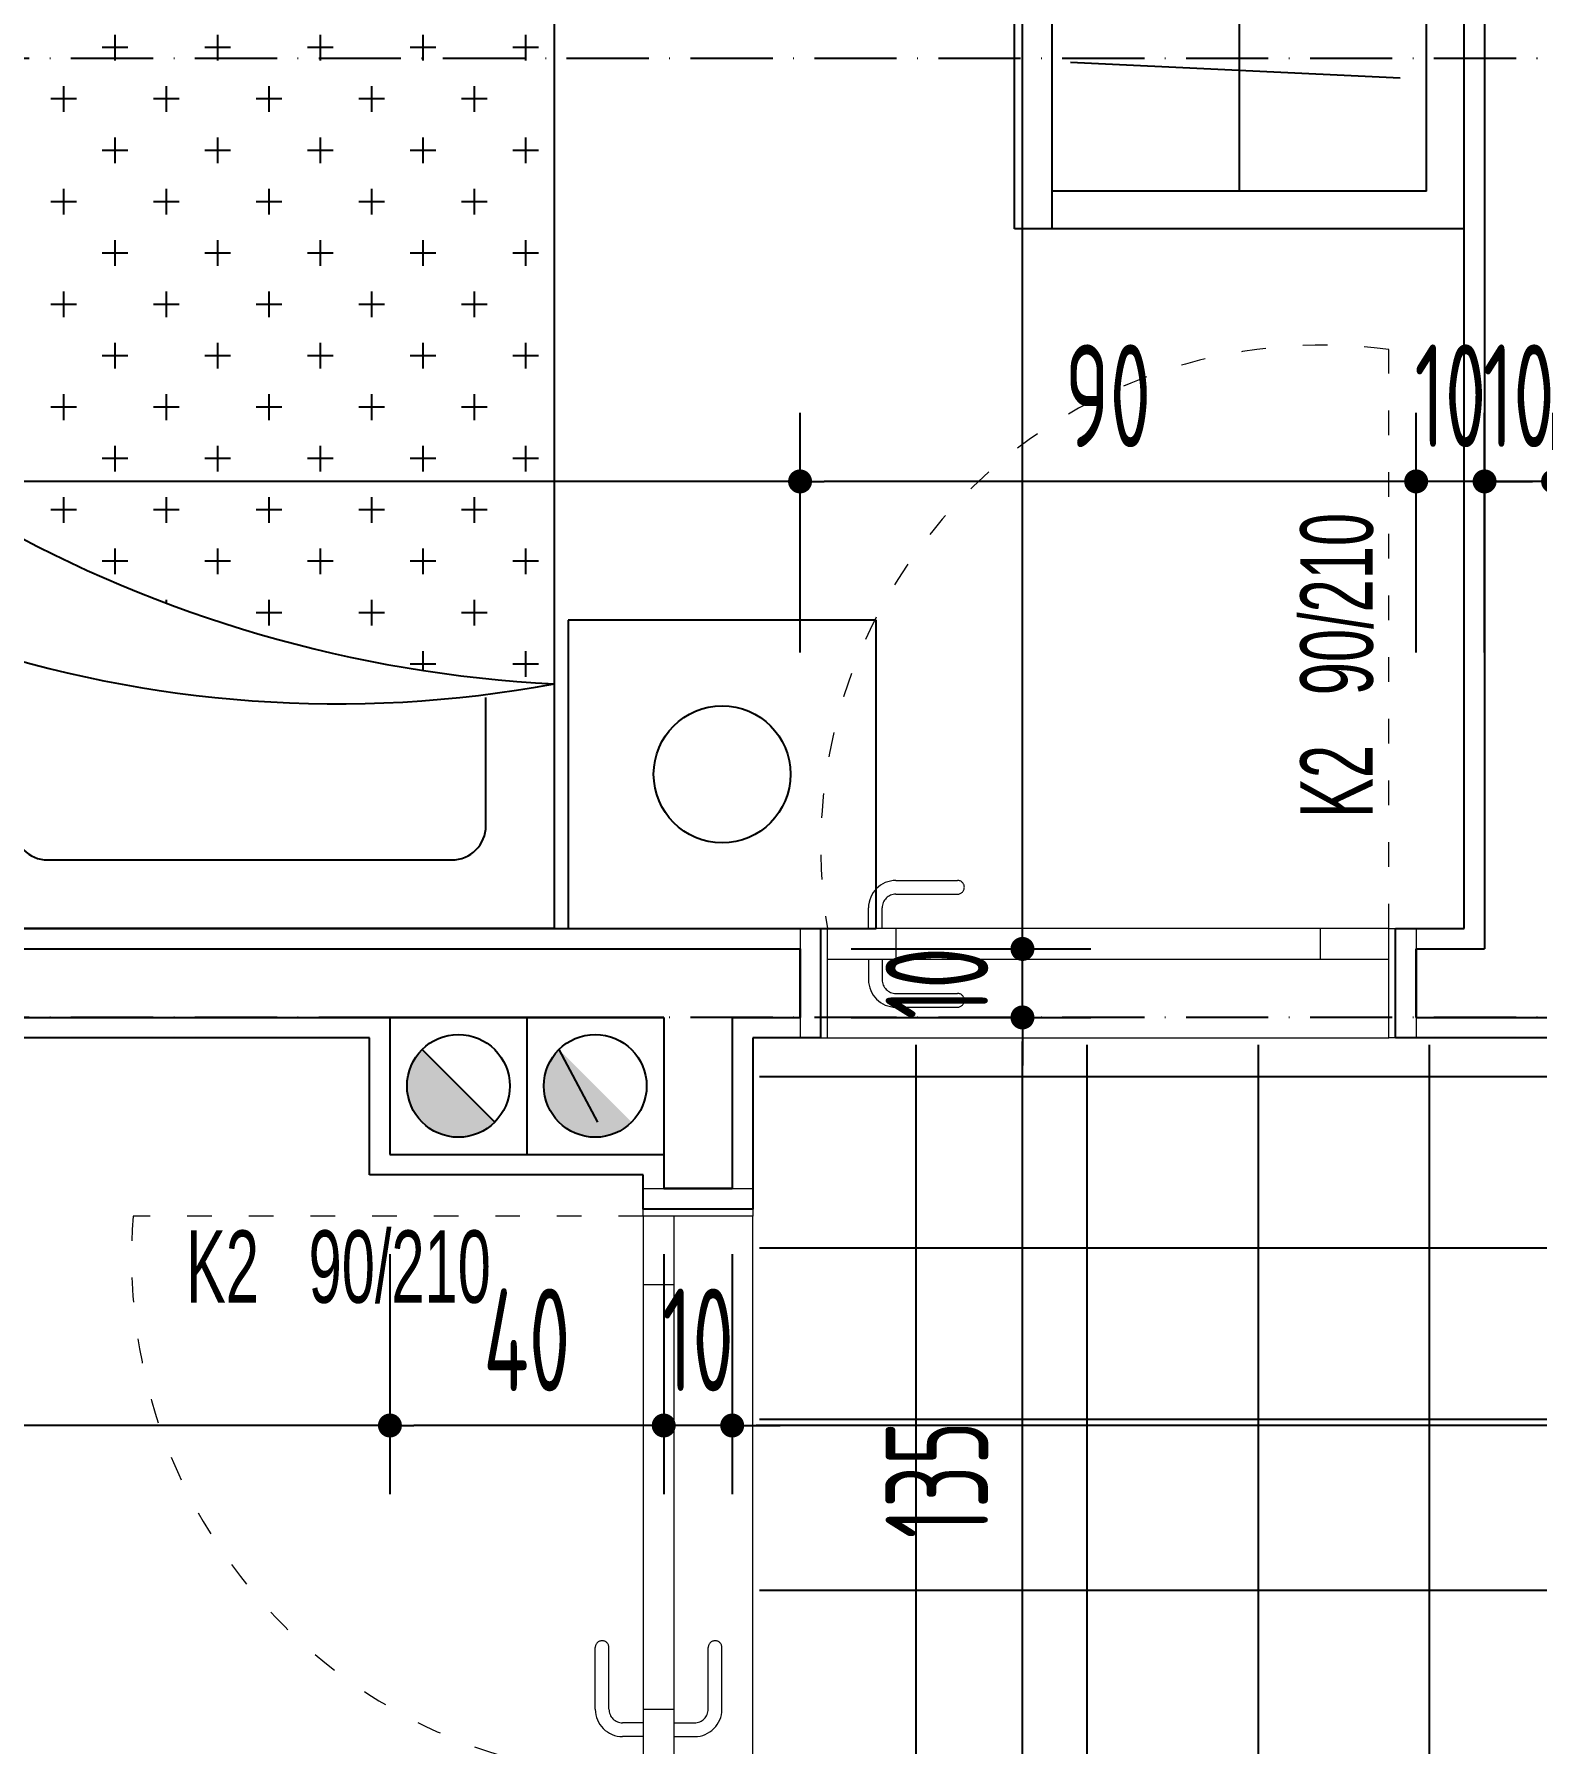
# Model space of a CAD drawing. Extents: x 41749 to 92598, y -24291 to 29432.
# Drawn here: x 63746.2 to 63965.7, y -22747.4 to -22497.8 of the extents above; entities that cross this region are included whole.
import ezdxf

# ---------------------------------------------------------------- set-up
doc = ezdxf.new("R2010")
doc.units = 0
doc.header["$MEASUREMENT"] = 0
doc.header["$PDMODE"] = 3
doc.linetypes.add('ACAD_ISO03W100', pattern=[30, 12, -18])
doc.linetypes.add('ACAD_ISO10W100', pattern=[18, 12, -3, 0, -3])
doc.layers.get('0').update_dxf_attribs({"linetype": 'CONTINUOUS'})
doc.layers.get('Defpoints').update_dxf_attribs({"linetype": 'CONTINUOUS'})
for name, color, linetype in [('AKS', 10, 'CONTINUOUS'), ('DUVAR', 6, 'CONTINUOUS'), ('İÇ ÖLÇÜ', 95, 'CONTINUOUS'), ('MERDIVEN', 3, 'CONTINUOUS'), ('OLCU', 3, 'CONTINUOUS'), ('SIVA', 7, 'CONTINUOUS'), ('tar', 12, 'CONTINUOUS'), ('TEFRIS', 12, 'CONTINUOUS'), ('tefriş', 12, 'CONTINUOUS'), ('YAZI', 7, 'CONTINUOUS')]:
    doc.layers.add(name, color=color, linetype=linetype)
for name, color, linetype, lineweight in [('KAPI-ACILIM1', 13, 'ACAD_ISO03W100', 20), ('KAPI-ACILIM11', 13, 'ACAD_ISO03W100', 20), ('KAPI-GOR', 153, 'CONTINUOUS', 15), ('KAPI-KASA', 34, 'CONTINUOUS', 20)]:
    doc.layers.add(name, color=color, linetype=linetype, lineweight=lineweight)
doc.styles.add('OLCU', font='isocpeur.ttf', dxfattribs={"width": 0.59})
doc.dimstyles.new('OLCU3', dxfattribs={"dimscale": 0.5, "dimtxt": 30, "dimasz": 7, "dimexe": 20, "dimexo": 0, "dimgap": 10, "dimtad": 1, "dimdec": 4, "dimrnd": 0.5, "dimdsep": 46, "dimtxsty": 'OLCU', "dimblk1": 'DOT', "dimblk2": 'DOT', "dimsah": 1, "dimcen": 0.09, "dimclrt": 4, "dimadec": 0, "dimazin": 0, "dimtfac": 1, "dimtdec": 4, "dimtix": 1, "dimtmove": 2, "dimatfit": 3, "dimfxl": 0, "dimtolj": 1, "dimtzin": 0, "dimarcsym": 0})

# ---------------------------------------------------------------- blocks, each defined once
blk = doc.blocks.new('A$C58F6273A')
at = {"layer": 'tefriş'}
for p, q in [((206.51, -1947.92), (161.51, -1947.92)), ((161.51, -1947.92), (161.51, -1992.92)), ((206.51, -1992.92), (206.51, -1947.92)), ((208.51, -1947.92), (208.51, -2147.92)), ((208.51, -1947.92), (368.51, -1947.92)), ((282.51, -1957.92), (223.51, -1957.92)), ((218.51, -1962.92), (218.51, -1981.62)), ((161.51, -1992.92), (206.51, -1992.92))]:
    blk.add_line(p, q, dxfattribs=at)
at = {"layer": 'tefriş', "color": 9}
for p, q in [((210.84, -1986.51), (214.59, -1986.51)), ((212.71, -1988.39), (212.71, -1984.64)), ((225.84, -1986.51), (229.59, -1986.51)), ((227.71, -1988.39), (227.71, -1985.58)), ((218.34, -1994.01), (222.09, -1994.01)), ((220.21, -1995.89), (220.21, -1992.14)), ((233.34, -1994.01), (237.09, -1994.01)), ((235.21, -1995.89), (235.21, -1992.14)), ((248.34, -1994.01), (252.09, -1994.01)), ((250.21, -1995.89), (250.21, -1992.14)), ((265.21, -1995.89), (265.21, -1995.41)), ((210.84, -2001.51), (214.59, -2001.51)), ((212.71, -2003.39), (212.71, -1999.64)), ((225.84, -2001.51), (229.59, -2001.51)), ((227.71, -2003.39), (227.71, -1999.64)), ((240.84, -2001.51), (244.59, -2001.51)), ((242.71, -2003.39), (242.71, -1999.64)), ((255.84, -2001.51), (259.59, -2001.51)), ((257.71, -2003.39), (257.71, -1999.64)), ((270.84, -2001.51), (274.59, -2001.51)), ((272.71, -2003.39), (272.71, -1999.64)), ((218.34, -2009.01), (222.09, -2009.01)), ((220.21, -2010.89), (220.21, -2007.14)), ((233.34, -2009.01), (237.09, -2009.01)), ((235.21, -2010.89), (235.21, -2007.14)), ((248.34, -2009.01), (252.09, -2009.01)), ((250.21, -2010.89), (250.21, -2007.14)), ((263.34, -2009.01), (267.09, -2009.01)), ((265.21, -2010.89), (265.21, -2007.14)), ((278.34, -2009.01), (282.09, -2009.01)), ((280.21, -2010.89), (280.21, -2007.14)), ((210.84, -2016.51), (214.59, -2016.51)), ((212.71, -2018.39), (212.71, -2014.64)), ((225.84, -2016.51), (229.59, -2016.51)), ((227.71, -2018.39), (227.71, -2014.64)), ((240.84, -2016.51), (244.59, -2016.51)), ((242.71, -2018.39), (242.71, -2014.64)), ((255.84, -2016.51), (259.59, -2016.51)), ((257.71, -2018.39), (257.71, -2014.64)), ((270.84, -2016.51), (274.59, -2016.51)), ((272.71, -2018.39), (272.71, -2014.64)), ((218.34, -2024.01), (222.09, -2024.01)), ((220.21, -2025.89), (220.21, -2022.14)), ((233.34, -2024.01), (237.09, -2024.01)), ((235.21, -2025.89), (235.21, -2022.14)), ((248.34, -2024.01), (252.09, -2024.01)), ((250.21, -2025.89), (250.21, -2022.14)), ((263.34, -2024.01), (267.09, -2024.01)), ((265.21, -2025.89), (265.21, -2022.14)), ((278.34, -2024.01), (282.09, -2024.01)), ((280.21, -2025.89), (280.21, -2022.14)), ((210.84, -2031.51), (214.59, -2031.51)), ((212.71, -2033.39), (212.71, -2029.64)), ((225.84, -2031.51), (229.59, -2031.51)), ((227.71, -2033.39), (227.71, -2029.64)), ((240.84, -2031.51), (244.59, -2031.51)), ((242.71, -2033.39), (242.71, -2029.64)), ((255.84, -2031.51), (259.59, -2031.51)), ((257.71, -2033.39), (257.71, -2029.64)), ((270.84, -2031.51), (274.59, -2031.51)), ((272.71, -2033.39), (272.71, -2029.64)), ((218.34, -2039.01), (222.09, -2039.01)), ((220.21, -2040.89), (220.21, -2037.14)), ((233.34, -2039.01), (237.09, -2039.01)), ((235.21, -2040.89), (235.21, -2037.14)), ((248.34, -2039.01), (252.09, -2039.01)), ((250.21, -2040.89), (250.21, -2037.14)), ((263.34, -2039.01), (267.09, -2039.01)), ((265.21, -2040.89), (265.21, -2037.14)), ((278.34, -2039.01), (282.09, -2039.01)), ((280.21, -2040.89), (280.21, -2037.14)), ((210.84, -2046.51), (214.59, -2046.51)), ((212.71, -2048.39), (212.71, -2044.64)), ((225.84, -2046.51), (229.59, -2046.51)), ((227.71, -2048.39), (227.71, -2044.64)), ((240.84, -2046.51), (244.59, -2046.51)), ((242.71, -2048.39), (242.71, -2044.64)), ((255.84, -2046.51), (259.59, -2046.51)), ((257.71, -2048.39), (257.71, -2044.64)), ((270.84, -2046.51), (274.59, -2046.51)), ((272.71, -2048.39), (272.71, -2044.64)), ((218.34, -2054.01), (222.09, -2054.01)), ((220.21, -2055.89), (220.21, -2052.14)), ((233.34, -2054.01), (237.09, -2054.01)), ((235.21, -2055.89), (235.21, -2052.14)), ((248.34, -2054.01), (252.09, -2054.01)), ((250.21, -2055.89), (250.21, -2052.14)), ((263.34, -2054.01), (267.09, -2054.01)), ((265.21, -2055.89), (265.21, -2052.14)), ((278.34, -2054.01), (282.09, -2054.01)), ((280.21, -2055.89), (280.21, -2052.14)), ((210.84, -2061.51), (214.59, -2061.51)), ((212.71, -2063.39), (212.71, -2059.64)), ((225.84, -2061.51), (229.59, -2061.51)), ((227.71, -2063.39), (227.71, -2059.64)), ((240.84, -2061.51), (244.59, -2061.51)), ((242.71, -2063.39), (242.71, -2059.64)), ((255.84, -2061.51), (259.59, -2061.51)), ((257.71, -2063.39), (257.71, -2059.64)), ((270.84, -2061.51), (274.59, -2061.51)), ((272.71, -2063.39), (272.71, -2059.64)), ((218.34, -2069.01), (222.09, -2069.01)), ((220.21, -2070.89), (220.21, -2067.14)), ((233.34, -2069.01), (237.09, -2069.01)), ((235.21, -2070.89), (235.21, -2067.14)), ((248.34, -2069.01), (252.09, -2069.01)), ((250.21, -2070.89), (250.21, -2067.14)), ((263.34, -2069.01), (267.09, -2069.01)), ((265.21, -2070.89), (265.21, -2067.14)), ((278.34, -2069.01), (282.09, -2069.01)), ((280.21, -2070.89), (280.21, -2067.14)), ((210.84, -2076.51), (214.59, -2076.51)), ((212.71, -2078.39), (212.71, -2074.64)), ((225.84, -2076.51), (229.59, -2076.51)), ((227.71, -2078.39), (227.71, -2074.64)), ((240.84, -2076.51), (244.59, -2076.51)), ((242.71, -2078.39), (242.71, -2074.64)), ((255.84, -2076.51), (259.59, -2076.51)), ((257.71, -2078.39), (257.71, -2074.64)), ((270.84, -2076.51), (274.59, -2076.51)), ((272.71, -2078.39), (272.71, -2074.64))]:
    blk.add_line(p, q, dxfattribs=at)
blk.add_circle((184.01, -1970.42), 10, dxfattribs=at)
at = {"layer": 'tefriş'}
for centre, radius, start, end in [((223.51, -1962.92), 5, 90, 180), ((282.51, -1962.92), 5, 0, 90), ((240.2, -2155.17), 174.46, 42.6539, 100.4665), ((198.99, -2171.5), 188.13, 34.2418, 87.1016)]:
    blk.add_arc(centre, radius, start, end, dxfattribs=at)
blk = doc.blocks.new('A$C6AC850BE')
at = {"layer": 'TEFRIS'}
for p, q in [((-0.4781, 0.2762), (0.2383, 0.2762)), ((-0.4781, -0.1798), (-0.4781, 0.2762)), ((0.2383, 0.2382), (0.2383, 0.2762)), ((0.2573, 0.2762), (0.9237, 0.2762)), ((0.2573, 0.2382), (0.2573, 0.2762)), ((0.9237, -0.1798), (0.9237, 0.2762)), ((-0.4781, 0.2382), (0.2383, 0.2382)), ((-0.4401, -0.1418), (-0.4401, 0.2382)), ((0.2573, 0.2382), (0.9237, 0.2382)), ((0.8857, -0.1418), (0.8857, 0.2382)), ((-0.3255, -0.1148), (-0.3094, 0.2194)), ((-0.1554, -0.1117), (-0.2222, 0.2161)), ((-0.0662, -0.1143), (-0.0351, 0.2188)), ((0.0739, -0.115), (0.0739, 0.2196)), ((0.2436, -0.1117), (0.1765, 0.2161)), ((0.3398, -0.115), (0.3398, 0.2196)), ((0.443, -0.1141), (0.4792, 0.2186)), ((0.6954, -0.1078), (0.5971, 0.212)), ((0.7482, -0.115), (0.7482, 0.2196)), ((-0.4401, 0.0482), (0.8857, 0.0482)), ((-0.4401, -0.1418), (0.8857, -0.1418)), ((-0.4781, -0.1798), (0.9237, -0.1798))]:
    blk.add_line(p, q, dxfattribs=at)
blk = doc.blocks.new('DOT')
at = {"color": 0, "linetype": 'ByBlock'}
blk.add_line((-0.5, 0), (-1, 0), dxfattribs=at)
at = {"color": 0, "linetype": 'ByBlock', "const_width": 0.5}
blk.add_lwpolyline([(-0.25, 0, 1), (0.25, 0, 1)], format="xyb", close=True, dxfattribs=at)
blk = doc.blocks.new('*D1428')
at = {"layer": 'Defpoints', "color": 0, "transparency": 16777216}
for p in [(63958.06, -22563.08), (63958.06, -22620.33), (63968.06, -22620.33)]:
    blk.add_point(p, dxfattribs=at)
at = {"layer": 'İÇ ÖLÇÜ', "color": 0, "lineweight": -2, "transparency": 16777216}
for p, q in [((63958.06, -22588.08), (63958.06, -22553.08)), ((63968.06, -22588.08), (63968.06, -22553.08)), ((63954.56, -22563.08), (63951.06, -22563.08)), ((63968.06, -22563.08), (63958.06, -22563.08)), ((63971.56, -22563.08), (63975.06, -22563.08))]:
    blk.add_line(p, q, dxfattribs=at)
at = {"layer": 'İÇ ÖLÇÜ', "color": 0, "lineweight": -2, "transparency": 16777216, "xscale": 3.5, "yscale": 3.5, "zscale": 3.5}
blk.add_blockref('DOT', (63958.06, -22563.08), dxfattribs=at)
at = {"layer": 'İÇ ÖLÇÜ', "color": 0, "lineweight": -2, "transparency": 16777216, "xscale": 3.5, "yscale": 3.5, "zscale": 3.5, "rotation": 180}
blk.add_blockref('DOT', (63968.06, -22563.08), dxfattribs=at)
at = {"layer": 'İÇ ÖLÇÜ', "color": 4, "transparency": 16777216, "insert": (63963.06, -22550.58), "char_height": 15, "attachment_point": 5, "style": 'OLCU'}
blk.add_mtext('\\A1;10', dxfattribs=at)
blk = doc.blocks.new('*D1429')
at = {"layer": 'Defpoints', "color": 0, "transparency": 16777216}
for p in [(63948.06, -22563.08), (63958.06, -22620.33), (63948.06, -22631.34)]:
    blk.add_point(p, dxfattribs=at)
at = {"layer": 'İÇ ÖLÇÜ', "color": 0, "lineweight": -2, "transparency": 16777216}
for p, q in [((63948.06, -22588.08), (63948.06, -22553.08)), ((63958.06, -22588.08), (63958.06, -22553.08)), ((63944.56, -22563.08), (63941.06, -22563.08)), ((63958.06, -22563.08), (63948.06, -22563.08)), ((63961.56, -22563.08), (63965.06, -22563.08))]:
    blk.add_line(p, q, dxfattribs=at)
at = {"layer": 'İÇ ÖLÇÜ', "color": 0, "lineweight": -2, "transparency": 16777216, "xscale": 3.5, "yscale": 3.5, "zscale": 3.5}
blk.add_blockref('DOT', (63948.06, -22563.08), dxfattribs=at)
at = {"layer": 'İÇ ÖLÇÜ', "color": 0, "lineweight": -2, "transparency": 16777216, "xscale": 3.5, "yscale": 3.5, "zscale": 3.5, "rotation": 180}
blk.add_blockref('DOT', (63958.06, -22563.08), dxfattribs=at)
at = {"layer": 'İÇ ÖLÇÜ', "color": 4, "transparency": 16777216, "insert": (63953.06, -22550.58), "char_height": 15, "attachment_point": 5, "style": 'OLCU'}
blk.add_mtext('\\A1;10', dxfattribs=at)
blk = doc.blocks.new('*D1430')
at = {"layer": 'Defpoints', "color": 0, "transparency": 16777216}
for p in [(63858.06, -22563.08), (63948.06, -22631.34), (63858.06, -22636.34)]:
    blk.add_point(p, dxfattribs=at)
at = {"layer": 'İÇ ÖLÇÜ', "color": 0, "lineweight": -2, "transparency": 16777216}
for p, q in [((63858.06, -22588.08), (63858.06, -22553.08)), ((63948.06, -22588.08), (63948.06, -22553.08)), ((63944.56, -22563.08), (63861.56, -22563.08))]:
    blk.add_line(p, q, dxfattribs=at)
at = {"layer": 'İÇ ÖLÇÜ', "color": 0, "lineweight": -2, "transparency": 16777216, "xscale": 3.5, "yscale": 3.5, "zscale": 3.5, "rotation": 180}
blk.add_blockref('DOT', (63858.06, -22563.08), dxfattribs=at)
at = {"layer": 'İÇ ÖLÇÜ', "color": 0, "lineweight": -2, "transparency": 16777216, "xscale": 3.5, "yscale": 3.5, "zscale": 3.5}
blk.add_blockref('DOT', (63948.06, -22563.08), dxfattribs=at)
at = {"layer": 'İÇ ÖLÇÜ', "color": 4, "transparency": 16777216, "insert": (63903.06, -22550.58), "char_height": 15, "attachment_point": 5, "style": 'OLCU'}
blk.add_mtext('\\A1;90', dxfattribs=at)
blk = doc.blocks.new('*D1431')
at = {"layer": 'Defpoints', "color": 0, "transparency": 16777216}
for p in [(63608.06, -22563.08), (63608.06, -22574.3), (63858.06, -22636.34)]:
    blk.add_point(p, dxfattribs=at)
at = {"layer": 'İÇ ÖLÇÜ', "color": 0, "lineweight": -2, "transparency": 16777216}
for p, q in [((63608.06, -22574.3), (63608.06, -22553.08)), ((63858.06, -22588.08), (63858.06, -22553.08)), ((63854.56, -22563.08), (63611.56, -22563.08))]:
    blk.add_line(p, q, dxfattribs=at)
at = {"layer": 'İÇ ÖLÇÜ', "color": 0, "lineweight": -2, "transparency": 16777216, "xscale": 3.5, "yscale": 3.5, "zscale": 3.5, "rotation": 180}
blk.add_blockref('DOT', (63608.06, -22563.08), dxfattribs=at)
at = {"layer": 'İÇ ÖLÇÜ', "color": 0, "lineweight": -2, "transparency": 16777216, "xscale": 3.5, "yscale": 3.5, "zscale": 3.5}
blk.add_blockref('DOT', (63858.06, -22563.08), dxfattribs=at)
at = {"layer": 'İÇ ÖLÇÜ', "color": 4, "transparency": 16777216, "insert": (63733.06, -22550.58), "char_height": 15, "attachment_point": 5, "style": 'OLCU'}
blk.add_mtext('\\A1;250', dxfattribs=at)
blk = doc.blocks.new('*D1440')
at = {"layer": 'Defpoints', "color": 0, "transparency": 16777216}
for p in [(63838.15, -22657.82), (63848.15, -22657.82), (63838.15, -22700.92)]:
    blk.add_point(p, dxfattribs=at)
at = {"layer": 'İÇ ÖLÇÜ', "color": 0, "lineweight": -2, "transparency": 16777216}
for p, q in [((63838.15, -22675.92), (63838.15, -22710.92)), ((63848.15, -22675.92), (63848.15, -22710.92)), ((63834.65, -22700.92), (63831.15, -22700.92)), ((63848.15, -22700.92), (63838.15, -22700.92)), ((63851.65, -22700.92), (63855.15, -22700.92))]:
    blk.add_line(p, q, dxfattribs=at)
at = {"layer": 'İÇ ÖLÇÜ', "color": 0, "lineweight": -2, "transparency": 16777216, "xscale": 3.5, "yscale": 3.5, "zscale": 3.5}
blk.add_blockref('DOT', (63838.15, -22700.92), dxfattribs=at)
at = {"layer": 'İÇ ÖLÇÜ', "color": 0, "lineweight": -2, "transparency": 16777216, "xscale": 3.5, "yscale": 3.5, "zscale": 3.5, "rotation": 180}
blk.add_blockref('DOT', (63848.15, -22700.92), dxfattribs=at)
at = {"layer": 'İÇ ÖLÇÜ', "color": 4, "transparency": 16777216, "insert": (63843.15, -22688.42), "char_height": 15, "attachment_point": 5, "style": 'OLCU'}
blk.add_mtext('\\A1;10', dxfattribs=at)
blk = doc.blocks.new('*D1441')
at = {"layer": 'Defpoints', "color": 0, "transparency": 16777216}
for p in [(63838.15, -22657.82), (63798.15, -22661.34), (63798.15, -22700.92)]:
    blk.add_point(p, dxfattribs=at)
at = {"layer": 'İÇ ÖLÇÜ', "color": 0, "lineweight": -2, "transparency": 16777216}
for p, q in [((63798.15, -22675.92), (63798.15, -22710.92)), ((63838.15, -22675.92), (63838.15, -22710.92)), ((63834.65, -22700.92), (63801.65, -22700.92))]:
    blk.add_line(p, q, dxfattribs=at)
at = {"layer": 'İÇ ÖLÇÜ', "color": 0, "lineweight": -2, "transparency": 16777216, "xscale": 3.5, "yscale": 3.5, "zscale": 3.5, "rotation": 180}
blk.add_blockref('DOT', (63798.15, -22700.92), dxfattribs=at)
at = {"layer": 'İÇ ÖLÇÜ', "color": 0, "lineweight": -2, "transparency": 16777216, "xscale": 3.5, "yscale": 3.5, "zscale": 3.5}
blk.add_blockref('DOT', (63838.15, -22700.92), dxfattribs=at)
at = {"layer": 'İÇ ÖLÇÜ', "color": 4, "transparency": 16777216, "insert": (63818.15, -22688.42), "char_height": 15, "attachment_point": 5, "style": 'OLCU'}
blk.add_mtext('\\A1;40', dxfattribs=at)
blk = doc.blocks.new('*D1442')
at = {"layer": 'Defpoints', "color": 0, "transparency": 16777216}
for p in [(63563.06, -22626.34), (63798.15, -22661.34), (63563.06, -22700.92)]:
    blk.add_point(p, dxfattribs=at)
at = {"layer": 'İÇ ÖLÇÜ', "color": 0, "lineweight": -2, "transparency": 16777216}
for p, q in [((63563.06, -22675.92), (63563.06, -22710.92)), ((63798.15, -22675.92), (63798.15, -22710.92)), ((63794.65, -22700.92), (63566.56, -22700.92))]:
    blk.add_line(p, q, dxfattribs=at)
at = {"layer": 'İÇ ÖLÇÜ', "color": 0, "lineweight": -2, "transparency": 16777216, "xscale": 3.5, "yscale": 3.5, "zscale": 3.5, "rotation": 180}
blk.add_blockref('DOT', (63563.06, -22700.92), dxfattribs=at)
at = {"layer": 'İÇ ÖLÇÜ', "color": 0, "lineweight": -2, "transparency": 16777216, "xscale": 3.5, "yscale": 3.5, "zscale": 3.5}
blk.add_blockref('DOT', (63798.15, -22700.92), dxfattribs=at)
at = {"layer": 'İÇ ÖLÇÜ', "color": 4, "transparency": 16777216, "insert": (63680.61, -22688.42), "char_height": 15, "attachment_point": 5, "style": 'OLCU'}
blk.add_mtext('\\A1;235', dxfattribs=at)
blk = doc.blocks.new('*D1520')
at = {"layer": 'Defpoints', "color": 0, "transparency": 16777216}
for p in [(63863.11, -22641.34), (63890.55, -22641.34), (63849.62, -22776.34)]:
    blk.add_point(p, dxfattribs=at)
at = {"layer": 'İÇ ÖLÇÜ', "color": 0, "lineweight": -2, "transparency": 16777216}
for p, q in [((63865.55, -22641.34), (63900.55, -22641.34)), ((63890.55, -22772.84), (63890.55, -22644.84)), ((63865.55, -22776.34), (63900.55, -22776.34))]:
    blk.add_line(p, q, dxfattribs=at)
at = {"layer": 'İÇ ÖLÇÜ', "color": 0, "lineweight": -2, "transparency": 16777216, "xscale": 3.5, "yscale": 3.5, "zscale": 3.5}
for p, rotation in [((63890.55, -22641.34), 90), ((63890.55, -22776.34), 270)]:
    blk.add_blockref('DOT', p, dxfattribs=dict(at, rotation=rotation))
at = {"layer": 'İÇ ÖLÇÜ', "color": 4, "transparency": 16777216, "insert": (63878.05, -22708.84), "char_height": 15, "attachment_point": 5, "rotation": 90, "style": 'OLCU'}
blk.add_mtext('\\A1;135', dxfattribs=at)
blk = doc.blocks.new('*D1521')
at = {"layer": 'Defpoints', "color": 0, "transparency": 16777216}
for p in [(63863.11, -22631.34), (63890.55, -22631.34), (63863.11, -22641.34)]:
    blk.add_point(p, dxfattribs=at)
at = {"layer": 'İÇ ÖLÇÜ', "color": 0, "lineweight": -2, "transparency": 16777216}
for p, q in [((63890.55, -22627.84), (63890.55, -22624.34)), ((63865.55, -22631.34), (63900.55, -22631.34)), ((63890.55, -22641.34), (63890.55, -22631.34)), ((63865.55, -22641.34), (63900.55, -22641.34)), ((63890.55, -22644.84), (63890.55, -22648.34))]:
    blk.add_line(p, q, dxfattribs=at)
at = {"layer": 'İÇ ÖLÇÜ', "color": 0, "lineweight": -2, "transparency": 16777216, "xscale": 3.5, "yscale": 3.5, "zscale": 3.5}
for p, rotation in [((63890.55, -22631.34), 270), ((63890.55, -22641.34), 90)]:
    blk.add_blockref('DOT', p, dxfattribs=dict(at, rotation=rotation))
at = {"layer": 'İÇ ÖLÇÜ', "color": 4, "transparency": 16777216, "insert": (63878.05, -22636.34), "char_height": 15, "attachment_point": 5, "rotation": 90, "style": 'OLCU'}
blk.add_mtext('\\A1;10', dxfattribs=at)
blk = doc.blocks.new('*D1522')
at = {"layer": 'Defpoints', "color": 0, "transparency": 16777216}
for p in [(63890.55, -22321.28), (63950.19, -22321.28), (63863.11, -22631.34)]:
    blk.add_point(p, dxfattribs=at)
at = {"layer": 'İÇ ÖLÇÜ', "color": 0, "lineweight": -2, "transparency": 16777216}
for p, q in [((63915.55, -22321.28), (63880.55, -22321.28)), ((63890.55, -22627.84), (63890.55, -22324.78)), ((63865.55, -22631.34), (63900.55, -22631.34))]:
    blk.add_line(p, q, dxfattribs=at)
at = {"layer": 'İÇ ÖLÇÜ', "color": 0, "lineweight": -2, "transparency": 16777216, "xscale": 3.5, "yscale": 3.5, "zscale": 3.5}
for p, rotation in [((63890.55, -22321.28), 90), ((63890.55, -22631.34), 270)]:
    blk.add_blockref('DOT', p, dxfattribs=dict(at, rotation=rotation))
at = {"layer": 'İÇ ÖLÇÜ', "color": 4, "transparency": 16777216, "insert": (63878.05, -22486.4), "char_height": 15, "attachment_point": 5, "rotation": 90, "style": 'OLCU'}
blk.add_mtext('\\A1;310', dxfattribs=at)
blk = doc.blocks.new('*D1726')
at = {"layer": 'Defpoints', "color": 0, "transparency": 16777216}
for p in [(63583.06, -22108.06), (63583.06, -22333.07), (65203.06, -22541.34)]:
    blk.add_point(p, dxfattribs=at)
at = {"layer": 'OLCU', "color": 0, "lineweight": -2, "transparency": 16777216}
for p, q in [((63583.06, -22133.06), (63583.06, -22098.06)), ((65203.06, -22133.06), (65203.06, -22098.06)), ((65199.56, -22108.06), (63586.56, -22108.06))]:
    blk.add_line(p, q, dxfattribs=at)
at = {"layer": 'OLCU', "color": 0, "lineweight": -2, "transparency": 16777216, "xscale": 3.5, "yscale": 3.5, "zscale": 3.5, "rotation": 180}
blk.add_blockref('DOT', (63583.06, -22108.06), dxfattribs=at)
at = {"layer": 'OLCU', "color": 0, "lineweight": -2, "transparency": 16777216, "xscale": 3.5, "yscale": 3.5, "zscale": 3.5}
blk.add_blockref('DOT', (65203.06, -22108.06), dxfattribs=at)
at = {"layer": 'OLCU', "color": 4, "transparency": 16777216, "insert": (64393.06, -22095.56), "char_height": 15, "attachment_point": 5, "style": 'OLCU'}
blk.add_mtext('\\A1;1620', dxfattribs=at)
blk = doc.blocks.new('*D1730')
at = {"layer": 'Defpoints', "color": 0, "transparency": 16777216}
for p in [(65183.06, -22078.06), (65183.06, -22381.34), (63343.06, -22676.34)]:
    blk.add_point(p, dxfattribs=at)
at = {"layer": 'OLCU', "color": 0, "lineweight": -2, "transparency": 16777216}
for p, q in [((63343.06, -22103.06), (63343.06, -22068.06)), ((65183.06, -22103.06), (65183.06, -22068.06)), ((63346.56, -22078.06), (65179.56, -22078.06))]:
    blk.add_line(p, q, dxfattribs=at)
at = {"layer": 'OLCU', "color": 0, "lineweight": -2, "transparency": 16777216, "xscale": 3.5, "yscale": 3.5, "zscale": 3.5, "rotation": 180}
blk.add_blockref('DOT', (63343.06, -22078.06), dxfattribs=at)
at = {"layer": 'OLCU', "color": 0, "lineweight": -2, "transparency": 16777216, "xscale": 3.5, "yscale": 3.5, "zscale": 3.5}
blk.add_blockref('DOT', (65183.06, -22078.06), dxfattribs=at)
at = {"layer": 'OLCU', "color": 4, "transparency": 16777216, "insert": (64263.06, -22065.56), "char_height": 15, "attachment_point": 5, "style": 'OLCU'}
blk.add_mtext('\\A1;1840', dxfattribs=at)
blk = doc.blocks.new('*D1765')
at = {"layer": 'Defpoints', "color": 0, "transparency": 16777216}
for p in [(64118.06, -22656.84), (63848.15, -22662.39), (63848.15, -22700.92)]:
    blk.add_point(p, dxfattribs=at)
at = {"layer": 'İÇ ÖLÇÜ', "color": 0, "lineweight": -2, "transparency": 16777216}
for p, q in [((63848.15, -22700.79), (63848.15, -22710.92)), ((64114.56, -22700.92), (63851.65, -22700.92)), ((64118.06, -22700.79), (64118.06, -22710.92))]:
    blk.add_line(p, q, dxfattribs=at)
at = {"layer": 'İÇ ÖLÇÜ', "color": 0, "lineweight": -2, "transparency": 16777216, "xscale": 3.5, "yscale": 3.5, "zscale": 3.5, "rotation": 180}
blk.add_blockref('DOT', (63848.15, -22700.92), dxfattribs=at)
at = {"layer": 'İÇ ÖLÇÜ', "color": 0, "lineweight": -2, "transparency": 16777216, "xscale": 3.5, "yscale": 3.5, "zscale": 3.5}
blk.add_blockref('DOT', (64118.06, -22700.92), dxfattribs=at)
at = {"layer": 'İÇ ÖLÇÜ', "color": 4, "transparency": 16777216, "insert": (64014.47, -22688.42), "char_height": 15, "attachment_point": 5, "style": 'OLCU'}
blk.add_mtext('\\A1;270', dxfattribs=at)

msp = doc.modelspace()

# ---------------------------------------------------------------- hatches: boundary and pattern name
at = {"layer": 'MERDIVEN'}
for points in [[(63802.84559, -22646.03648, 0.198912367), (63800.64889, -22651.33978, 0.668178638), (63813.4522, -22656.64308)], [(63802.84559, -22646.03648, 0.198912367), (63800.64889, -22651.33978, 0.668178638), (63813.4522, -22656.64308)], [(63822.84559, -22646.03648, 0.198912367), (63820.64889, -22651.33978, 0.668178638), (63833.4522, -22656.64308)], [(63822.84559, -22646.03648, 0.198912367), (63820.64889, -22651.33978, 0.668178638), (63833.4522, -22656.64308)]]:
    msp.add_hatch(color=256, dxfattribs=at).paths.add_polyline_path(points)
at = {"layer": 'tar'}
h = msp.add_hatch(dxfattribs=at)
h.set_pattern_fill('ANSI37', color=256, scale=200, angle=45, style=0)
h.paths.add_polyline_path([(64008.06272, -22505.33977), (63972.06272, -22505.33977), (63972.06272, -22641.33978), (64008.06272, -22641.33978)])
h.paths.add_polyline_path([(64030.56268, -22515.33978), (64086.98476, -22515.33978), (64086.98476, -22505.33977), (64008.06272, -22505.33977), (64008.06272, -22641.33978), (64086.98476, -22641.33978), (64086.98476, -22602.77768, -0.346324312)])
h.paths.add_polyline_path([(64086.98476, -22515.33978), (64030.56268, -22515.33978, 0.346324312), (64086.98476, -22602.77768)], flags=16)
h.paths.add_polyline_path([(64114.06317, -22515.33978), (64086.98476, -22515.33978), (64086.98476, -22602.77768, 0.082152712), (64114.06285, -22607.34265), (64114.06287, -22601.33978), (64112.06268, -22601.33978, -0.414213562), (64108.06268, -22597.33978), (64108.06268, -22588.33978, -1), (64110.06268, -22588.33978), (64110.06268, -22597.33978, 0.414213562), (64112.06268, -22599.33978), (64114.06288, -22599.33978)])
h.paths.add_polyline_path([(64114.06272, -22644.3276), (64114.06273, -22641.33978), (64086.98476, -22641.33978), (64086.98476, -22772.33978), (64115.06272, -22772.33978), (64115.06272, -22757.33978), (64112.06459, -22757.33978), (64112.06459, -22726.3276)])
h.paths.add_polyline_path([(64086.98476, -22641.33978), (64008.06272, -22641.33978), (64008.06272, -22772.33977), (64086.98476, -22772.33978)])
h.paths.add_polyline_path([(64008.06272, -22641.33978), (63972.06272, -22641.33978), (63972.06272, -22645.33978), (63852.1489, -22645.33978), (63852.14889, -22772.33976), (64008.06272, -22772.33977)])
h.paths.add_polyline_path([(64056.70417, -22635.39978), (64056.70417, -22617.27978), (64079.20417, -22617.27978), (64079.20417, -22635.39978)], flags=24)
h.paths.add_polyline_path([(64056.70417, -22514.51478), (64056.70417, -22498.16478), (64079.20417, -22498.16478), (64079.20417, -22514.51478)], flags=9)
h.paths.add_polyline_path([(64031.79022, -22539.32696), (64054.33522, -22539.32696), (64054.33522, -22561.82696), (64031.79022, -22561.82696)], flags=8)
h.paths.add_polyline_path([(64030.06314, -22650.99728), (64030.06314, -22626.68228), (64052.56314, -22626.68228), (64052.56314, -22650.99728)], flags=9)
h.paths.add_polyline_path([(64056.70417, -22572.61228), (64056.70417, -22550.06728), (64079.20417, -22550.06728), (64079.20417, -22572.61228)], flags=8)
h.paths.add_polyline_path([(64050.84991, -22513.98734), (64104.43888, -22513.98734), (64104.43888, -22530.1875), (64050.84991, -22530.1875)], flags=9)
h.paths.add_polyline_path([(64056.70417, -22720.11228), (64056.70417, -22697.56728), (64079.20417, -22697.56728), (64079.20417, -22720.11228)], flags=24)
h.paths.add_polyline_path([(64002.31522, -22677.16869), (64026.63022, -22677.16869), (64026.63022, -22699.66869), (64002.31522, -22699.66869)], flags=9)
h.paths.add_polyline_path([(63966.04657, -22701.10741), (64045.86921, -22701.10741), (64045.86921, -22760.11264), (63966.04657, -22760.11264)], flags=9)
h.paths.add_polyline_path([(63866.79527, -22720.11228), (63866.79527, -22697.56728), (63889.29527, -22697.56728), (63889.29527, -22720.11228)], flags=24)

# ---------------------------------------------------------------- linework, layer by layer
at = {"layer": 'AKS', "linetype": 'ACAD_ISO10W100'}
for p, q in [((65483.06272, -22501.33978), (63063.06272, -22501.33978)), ((65483.06272, -22641.33978), (63063.06272, -22641.33978))]:
    msp.add_line(p, q, dxfattribs=at)
at = {"layer": 'DUVAR'}
for p, q in [((63958.06272, -22321.33978), (63958.06272, -22631.33978)), ((63613.06272, -22631.33978), (63858.06272, -22631.33978)), ((63858.05932, -22641.33975), (63858.05932, -22631.33975)), ((63858.06272, -22631.33975), (63858.06272, -22641.33975)), ((63858.06272, -22631.33975), (63858.06272, -22641.33975)), ((63858.06272, -22631.33975), (63858.06272, -22641.33975)), ((63858.06272, -22641.33975), (63858.06272, -22631.33975)), ((63858.06272, -22641.33975), (63858.06272, -22631.33975)), ((63858.06272, -22631.33975), (63858.06272, -22641.33975)), ((63858.06272, -22631.33975), (63858.06272, -22641.33975)), ((63858.06272, -22641.33975), (63858.06272, -22631.33975)), ((63858.06272, -22631.33975), (63858.06272, -22641.33975)), ((63858.06272, -22641.33978), (63858.06272, -22631.33978)), ((63948.06272, -22641.33975), (63948.06272, -22631.33975)), ((63948.06272, -22631.33975), (63948.06272, -22641.33975)), ((63948.06272, -22631.33975), (63948.06272, -22641.33975)), ((63948.06272, -22631.33975), (63948.06272, -22641.33975)), ((63948.06272, -22641.33975), (63948.06272, -22631.33975)), ((63948.06272, -22631.33975), (63948.06272, -22641.33975)), ((63948.06272, -22641.33975), (63948.06272, -22631.33975)), ((63948.06272, -22631.33975), (63948.06272, -22641.33975)), ((63948.06272, -22631.33975), (63948.06272, -22641.33975)), ((63948.06272, -22631.33975), (63948.06272, -22641.33975)), ((63948.06272, -22641.33975), (63948.06272, -22631.33975)), ((63948.06272, -22641.33975), (63948.06272, -22631.33975)), ((63948.06272, -22631.33978), (63958.06272, -22631.33978)), ((63948.06272, -22641.33978), (63948.06272, -22631.33978)), ((63613.06272, -22641.33978), (63838.14889, -22641.33978)), ((63838.14889, -22641.33978), (63798.14889, -22641.33978)), ((63798.14889, -22641.33978), (63798.14889, -22661.33978)), ((63818.14889, -22641.33978), (63818.14889, -22661.33978)), ((63838.14889, -22641.33978), (63838.14889, -22666.33978)), ((63838.14889, -22641.33978), (63838.14889, -22661.33978)), ((63848.14889, -22641.33978), (63858.06272, -22641.33978)), ((63848.14889, -22641.33978), (63848.14889, -22666.33978)), ((63948.06272, -22641.33978), (63968.06272, -22641.33978)), ((63798.14889, -22661.33978), (63838.14889, -22661.33978)), ((63848.14886, -22666.33978), (63838.14886, -22666.33978)), ((63838.14886, -22666.33978), (63848.14886, -22666.33978)), ((63838.14886, -22666.33978), (63848.14886, -22666.33978)), ((63838.14886, -22666.33978), (63848.14886, -22666.33978)), ((63848.14886, -22666.33978), (63838.14886, -22666.33978)), ((63838.14886, -22666.33978), (63848.14886, -22666.33978)), ((63848.14886, -22666.33978), (63838.14886, -22666.33978)), ((63838.14886, -22666.33978), (63848.14886, -22666.33978)), ((63838.14886, -22666.33978), (63848.14886, -22666.33978)), ((63838.14886, -22666.33978), (63848.14886, -22666.33978)), ((63848.14886, -22666.33978), (63838.14886, -22666.33978)), ((63848.14886, -22666.33978), (63838.14886, -22666.33978)), ((63848.14889, -22666.33978), (63838.14889, -22666.33978))]:
    msp.add_line(p, q, dxfattribs=at)
at = {"layer": 'KAPI-ACILIM1', "ltscale": 0.3}
for p, q in [((63944.06272, -22628.33975), (63944.06272, -22543.83975)), ((63835.14886, -22670.33978), (63760.64886, -22670.33978))]:
    msp.add_line(p, q, dxfattribs=at)
for centre, radius, start, end in [((63934.30104, -22616.40386), 73.21776, 82.338292, 189.382173), ((63836.293, -22676.4573), 75.89111, 175.3764199, 269.1361704)]:
    msp.add_arc(centre, radius, start, end, dxfattribs=at)
at = {"layer": 'KAPI-ACILIM11'}
for p, q in [((63872.06272, -22621.33975), (63881.06272, -22621.33975)), ((63872.06272, -22623.33975), (63881.06272, -22623.33975)), ((63868.06272, -22628.33975), (63868.06272, -22625.33975)), ((63870.06272, -22628.33975), (63870.06272, -22625.33975)), ((63868.06272, -22632.83975), (63868.06272, -22635.83975)), ((63870.06272, -22632.83975), (63870.06272, -22635.83975)), ((63872.06272, -22637.83975), (63881.06272, -22637.83975)), ((63872.06272, -22639.83975), (63881.06272, -22639.83975)), ((63828.14886, -22742.33978), (63828.14886, -22733.33978)), ((63830.14886, -22742.33978), (63830.14886, -22733.33978)), ((63844.64886, -22742.33978), (63844.64886, -22733.33978)), ((63846.64886, -22742.33978), (63846.64886, -22733.33978)), ((63835.14886, -22744.33978), (63832.14886, -22744.33978)), ((63835.14886, -22746.33978), (63832.14886, -22746.33978)), ((63839.64886, -22744.33978), (63842.64886, -22744.33978)), ((63839.64886, -22746.33978), (63842.64886, -22746.33978))]:
    msp.add_line(p, q, dxfattribs=at)
for centre, radius, start, end in [((63872.06272, -22625.33975), 4, 90, 180), ((63881.06272, -22622.33975), 1, 270, 90), ((63872.06272, -22625.33975), 2, 90, 180), ((63872.06272, -22635.83975), 4, 180, 270), ((63872.06272, -22635.83975), 2, 180, 270), ((63881.06272, -22638.83975), 1, 270, 90), ((63829.14886, -22733.33978), 1, 0, 180), ((63845.64886, -22733.33978), 1, 0, 180), ((63832.14886, -22742.33978), 4, 180, 270), ((63832.14886, -22742.33978), 2, 180, 270), ((63842.64886, -22742.33978), 4, 270, 0), ((63842.64886, -22742.33978), 2, 270, 0)]:
    msp.add_arc(centre, radius, start, end, dxfattribs=at)
at = {"layer": 'KAPI-GOR'}
for p, q in [((63862.06272, -22644.33975), (63944.06272, -22644.33975)), ((63851.14886, -22752.33978), (63851.14886, -22670.33978))]:
    msp.add_line(p, q, dxfattribs=at)
at = {"layer": 'KAPI-KASA'}
for p, q in [((63944.06272, -22628.33975), (63862.06272, -22628.33975)), ((63872.06272, -22628.33975), (63872.06272, -22632.83975)), ((63934.06272, -22628.33975), (63934.06272, -22632.83975)), ((63862.06272, -22632.83975), (63944.06272, -22632.83975)), ((63835.14886, -22670.33978), (63835.14886, -22752.33978)), ((63839.64886, -22752.33978), (63839.64886, -22670.33978)), ((63835.14886, -22680.33978), (63839.64886, -22680.33978)), ((63835.14886, -22742.33978), (63839.64886, -22742.33978))]:
    msp.add_line(p, q, dxfattribs=at)
for points in [[(63862.06272, -22628.33975), (63858.06272, -22628.33975), (63858.06272, -22644.33975), (63862.06272, -22644.33975), (63862.06272, -22628.33975)], [(63944.06272, -22628.33975), (63948.06272, -22628.33975), (63948.06272, -22644.33975), (63944.06272, -22644.33975), (63944.06272, -22628.33975)], [(63835.14886, -22670.33978), (63835.14886, -22666.33978), (63851.14886, -22666.33978), (63851.14886, -22670.33978), (63835.14886, -22670.33978)]]:
    msp.add_lwpolyline(points, close=True, dxfattribs=at)
at = {"layer": 'MERDIVEN'}
for p, q in [((63802.84559, -22646.03648), (63813.4522, -22656.64308)), ((63802.84559, -22646.03648), (63813.4522, -22656.64308)), ((63822.84559, -22646.03648), (63828.4522, -22656.64308)), ((63822.84559, -22646.03648), (63828.4522, -22656.64308))]:
    msp.add_line(p, q, dxfattribs=at)
for centre in [(63808.14889, -22651.33978), (63808.14889, -22651.33978), (63828.14889, -22651.33978), (63828.14889, -22651.33978)]:
    msp.add_circle(centre, 7.5, dxfattribs=at)
at = {"layer": 'SIVA'}
for p, q in [((63955.06272, -22628.33978), (63955.06272, -22324.33978)), ((63616.06272, -22628.33978), (63861.05932, -22628.33975)), ((63861.05932, -22628.33975), (63861.05932, -22644.33974)), ((63945.06272, -22644.33978), (63945.06272, -22628.33978)), ((63945.06272, -22628.33978), (63955.06272, -22628.33978)), ((63948.06272, -22631.33975), (63948.06272, -22641.33975)), ((63948.06272, -22631.33978), (63948.06272, -22631.33975)), ((63948.06272, -22641.33978), (63948.06272, -22631.33978)), ((63948.06272, -22641.33975), (63948.06272, -22641.33978)), ((63795.14889, -22644.33978), (63560.06272, -22644.33978)), ((63795.14889, -22664.33978), (63795.14889, -22644.33978)), ((63861.05932, -22644.33974), (63851.1489, -22644.33978)), ((63851.1489, -22644.33978), (63851.1489, -22669.33978)), ((63971.06272, -22644.33978), (63945.06272, -22644.33978)), ((63835.14889, -22664.33978), (63795.14889, -22664.33978)), ((63835.14889, -22669.33978), (63835.14889, -22664.33978)), ((63851.1489, -22669.33978), (63835.14889, -22669.33978))]:
    msp.add_line(p, q, dxfattribs=at)

# ---------------------------------------------------------------- block references
at = {"ltscale": 0.6, "xscale": 144, "yscale": 144, "zscale": 144, "rotation": 90.00000000000581}
msp.add_blockref('A$C6AC850BE', (63929.17528, -22457.35209), dxfattribs=at)
at = {"layer": 'tefriş', "rotation": 180}
msp.add_blockref('A$C58F6273A', (64030.68758, -24576.25615), dxfattribs=at)

# ---------------------------------------------------------------- texts
at = {"layer": 'YAZI', "char_height": 10.56, "width": 183.750336, "attachment_point": 5, "style": 'OLCU'}
for insert, rotation in [((63936.51151, -22589.94053), 90), ((63790.63366, -22677.79507), 360)]:
    msp.add_mtext('{\\fArial|b0|i0|c162|p34;K2   90/210}', dxfattribs=dict(at, insert=insert, rotation=rotation))

# ---------------------------------------------------------------- dimensions: what is measured, and where the dimension line sits
at = {"layer": 'İÇ ÖLÇÜ'}
dim = msp.add_linear_dim(base=(63890.545266, -22321.275633), p1=(63863.105807, -22631.339782), p2=(63950.189643, -22321.275633), angle=90, dimstyle='OLCU3', dxfattribs=at)
dim.commit()
dim.dimension.update_dxf_attribs({"geometry": '*D1522', "text_midpoint": (63878.045266, -22486.402945), "dimtype": 160})
for base, p1, p2, picture, middle in [((63608.06272, -22563.07696), (63858.05932, -22636.33975), (63608.06272, -22574.30457), '*D1431', (63733.06102, -22550.57696)), ((63858.05932, -22563.07696), (63948.06272, -22631.33978), (63858.05932, -22636.33975), '*D1430', (63903.06102, -22550.57696)), ((63948.06272, -22563.07696), (63958.06272, -22620.33421), (63948.06272, -22631.33978), '*D1429', (63953.06272, -22550.57696)), ((63958.06272, -22563.07696), (63968.06272, -22620.33421), (63958.06272, -22620.33421), '*D1428', (63963.06272, -22550.57696)), ((63563.06272, -22700.91869), (63798.14889, -22661.33978), (63563.06272, -22626.33978), '*D1442', (63680.60581, -22688.41869)), ((63798.14889, -22700.91869), (63838.14889, -22657.82266), (63798.14889, -22661.33978), '*D1441', (63818.14889, -22688.41869)), ((63838.14889, -22700.91869), (63848.14889, -22657.82266), (63838.14889, -22657.82266), '*D1440', (63843.14889, -22688.41869))]:
    dim = msp.add_linear_dim(base=base, p1=p1, p2=p2, dimstyle='OLCU3', dxfattribs=at)
    dim.commit()
    dim.dimension.update_dxf_attribs({"geometry": picture, "text_midpoint": middle})
for base, p1, p2, picture, middle in [((63890.54527, -22631.33978), (63863.10581, -22641.33978), (63863.10581, -22631.33978), '*D1521', (63878.04527, -22636.33978)), ((63890.54527, -22641.33978), (63849.62487, -22776.33978), (63863.10581, -22641.33978), '*D1520', (63878.04527, -22708.83978))]:
    dim = msp.add_linear_dim(base=base, p1=p1, p2=p2, angle=90, dimstyle='OLCU3', dxfattribs=at)
    dim.commit()
    dim.dimension.update_dxf_attribs({"geometry": picture, "text_midpoint": middle})
dim = msp.add_linear_dim(base=(63848.14889, -22700.91869), p1=(64118.06298, -22656.84128), p2=(63848.14889, -22662.39476), dimstyle='OLCU3', override={"dimfxl": 0.25}, dxfattribs=at)
dim.commit()
dim.dimension.update_dxf_attribs({"geometry": '*D1765', "text_midpoint": (64014.47272, -22688.41869), "dimtype": 160})
at = {"layer": 'OLCU'}
for base, p1, p2, picture, middle in [((65183.06272, -22078.06351), (63343.06272, -22676.33978), (65183.06272, -22381.33978), '*D1730', (64263.06272, -22065.56351)), ((63583.06272, -22108.06351), (65203.06272, -22541.33978), (63583.06272, -22333.06558), '*D1726', (64393.06272, -22095.56351))]:
    dim = msp.add_linear_dim(base=base, p1=p1, p2=p2, dimstyle='OLCU3', dxfattribs=at)
    dim.commit()
    dim.dimension.update_dxf_attribs({"geometry": picture, "text_midpoint": middle})

doc.saveas('drawing.dxf')
